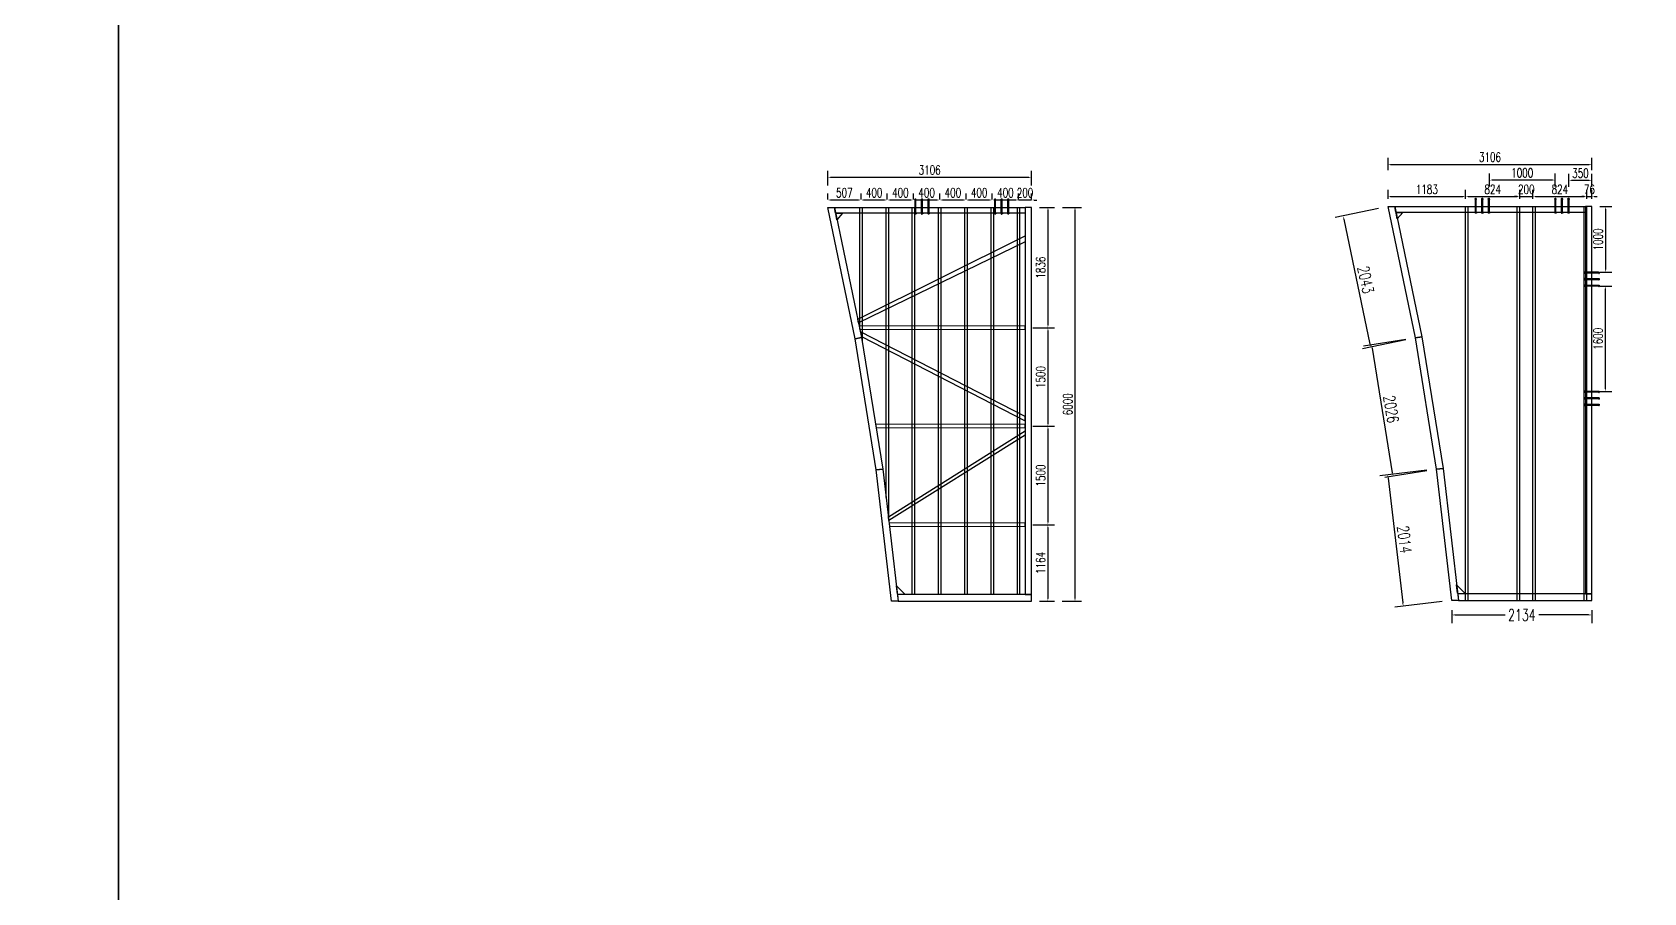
# Model space of a CAD drawing. Extents: x -18540 to 926017, y -610001 to -56924.
# Drawn here: x 66623 to 91174, y -543348 to -530238 of the extents above; entities that cross this region are included whole.
import ezdxf

# ---------------------------------------------------------------- set-up
doc = ezdxf.new("R2010")
doc.units = 0
doc.header["$LTSCALE"] = 10
doc.header["$MEASUREMENT"] = 0
for name, color, linetype in [('BJ02', 2, 'Continuous'), ('W-STEEL_FRAME钢架', 3, 'Continuous'), ('W-STEEL_KEEL钢龙骨', 5, 'Continuous'), ('浮箱U槽', 5, 'Continuous'), ('螺栓孔位', 2, 'Continuous')]:
    doc.layers.add(name, color=color, linetype=linetype)
doc.layers.add('文字标注', color=7, linetype='Continuous', lineweight=18)
doc.styles.add('STANDARD_T3', font='simplex.shx', dxfattribs={"width": 0.7, "bigfont": 'gbcbig.shx'})
doc.dimstyles.new('W&&40', dxfattribs={"dimtxt": 140, "dimasz": 40, "dimexe": 100, "dimexo": 120, "dimgap": 40, "dimtad": 1, "dimdec": 0, "dimzin": 0, "dimdsep": 46, "dimtxsty": 'STANDARD_T3', "dimcen": 0.09, "dimclrd": 1, "dimclre": 1, "dimclrt": 7, "dimazin": 2, "dimtfac": 1, "dimtdec": 0, "dimtix": 1, "dimtmove": 2, "dimatfit": 3, "dimfxl": 100, "dimtolj": 1, "dimtzin": 0, "dimarcsym": 0})
doc.dimstyles.new('W&&50', dxfattribs={"dimtxt": 175, "dimasz": 50, "dimexe": 125, "dimexo": 150, "dimgap": 50, "dimtad": 1, "dimdec": 0, "dimzin": 0, "dimdsep": 46, "dimtxsty": 'STANDARD_T3', "dimcen": 0.09, "dimclrd": 1, "dimclre": 1, "dimclrt": 7, "dimazin": 2, "dimtfac": 1, "dimtdec": 0, "dimtix": 1, "dimtmove": 2, "dimatfit": 3, "dimfxl": 100, "dimtolj": 1, "dimtzin": 0, "dimarcsym": 0})

# ---------------------------------------------------------------- blocks, each defined once
blk = doc.blocks.new('C-17')
at = {"color": 1}
for p, q in [((377907, -122297), (377892, -122171)), ((377892, -122171), (378028, -122307)), ((377907, -122297), (377917, -122307)), ((378028, -122307), (377917, -122307))]:
    blk.add_line(p, q, dxfattribs=at)
at = {"color": 3}
for points in [[(376948, -116407), (377362, -118390), (377263, -118407), (376846, -116407)], [(377362, -118390), (377685, -120395), (377586, -120407), (377263, -118407)], [(377685, -120395), (377919, -122407), (377819, -122407), (377586, -120407)]]:
    blk.add_lwpolyline(points, close=True, dxfattribs=at)
at = {"color": 2}
blk.add_lwpolyline([(379852, -116407), (379852, -116497), (376967, -116497), (376948, -116407)], close=True, dxfattribs=at)
at = {"color": 1}
blk.add_lwpolyline([(376979, -116497), (377070, -116497), (376987, -116594), (376969, -116505)], close=True, dxfattribs=at)
at = {"color": 2}
blk.add_lwpolyline([(379852, -122307), (379952, -122307), (379952, -116407), (379852, -116407), (379852, -122307)], dxfattribs=at)
at = {"layer": 'BJ02', "color": 3}
blk.add_lwpolyline([(377919, -122407), (379952, -122407), (379952, -122307), (377908, -122307)], close=True, dxfattribs=at)
at = {"layer": 'W-STEEL_FRAME钢架', "color": 1}
for points in [[(379852, -116842), (379852, -116931), (377315, -118165), (377304, -118110), (379852, -116842)], [(379852, -119658), (379852, -119592), (377344, -118305), (377359, -118375), (379852, -119658)], [(379852, -119811), (379852, -119877), (377776, -121178), (377770, -121120), (379852, -119811)]]:
    blk.add_lwpolyline(points, dxfattribs=at)
for points in [[(379852, -118268), (379852, -118218), (377325, -118211), (377335, -118261)], [(379852, -119767), (379852, -119717), (377575, -119711), (377583, -119761)], [(379852, -121267), (379852, -121217), (377780, -121211), (377786, -121261)]]:
    blk.add_lwpolyline(points, close=True, dxfattribs=at)
at = {"layer": 'W-STEEL_KEEL钢龙骨', "color": 4}
for points in [[(377335, -118262), (377335, -116407), (377370, -116407), (377370, -118441)], [(377735, -120825), (377735, -116407), (377770, -116407), (377770, -121125)], [(378135, -122307), (378135, -116407), (378170, -116407), (378170, -122307)], [(378535, -122307), (378535, -116407), (378570, -116407), (378570, -122307)], [(378935, -122307), (378935, -116407), (378970, -116407), (378970, -122307)], [(379335, -122307), (379335, -116407), (379370, -116407), (379370, -122307)], [(379735, -122307), (379735, -116407), (379770, -116407), (379770, -122307)]]:
    blk.add_lwpolyline(points, dxfattribs=at)
blk = doc.blocks.new('*D641')
at = {"layer": 'Defpoints', "color": 0, "transparency": 16777216}
for p in [(81649, -532794), (81649, -532906), (81848, -532906)]:
    blk.add_point(p, dxfattribs=at)
at = {"layer": '浮箱U槽', "color": 1, "lineweight": -2, "transparency": 16777216}
for p, q in [((81649, -532786), (81649, -532694)), ((81848, -532786), (81848, -532694)), ((81609, -532794), (81569, -532794)), ((81848, -532794), (81649, -532794)), ((81888, -532794), (81928, -532794))]:
    blk.add_line(p, q, dxfattribs=at)
at = {"layer": '浮箱U槽', "color": 1, "transparency": 16777216}
for points in [[(81609, -532787), (81609, -532800), (81649, -532794)], [(81888, -532787), (81888, -532800), (81848, -532794)]]:
    blk.add_solid(points, dxfattribs=at)
at = {"layer": '浮箱U槽', "color": 7, "transparency": 16777216, "insert": (81748, -532684), "char_height": 140, "attachment_point": 5, "style": 'STANDARD_T3'}
blk.add_mtext('\\A1;200', dxfattribs=at)
blk = doc.blocks.new('*D642')
at = {"layer": 'Defpoints', "color": 0, "transparency": 16777216}
for p in [(81249, -532794), (81249, -532906), (81649, -532906)]:
    blk.add_point(p, dxfattribs=at)
at = {"layer": '浮箱U槽', "color": 1, "lineweight": -2, "transparency": 16777216}
for p, q in [((81249, -532786), (81249, -532694)), ((81649, -532786), (81649, -532694)), ((81609, -532794), (81289, -532794))]:
    blk.add_line(p, q, dxfattribs=at)
at = {"layer": '浮箱U槽', "color": 1, "transparency": 16777216}
for points in [[(81289, -532787), (81289, -532800), (81249, -532794)], [(81609, -532787), (81609, -532800), (81649, -532794)]]:
    blk.add_solid(points, dxfattribs=at)
at = {"layer": '浮箱U槽', "color": 7, "transparency": 16777216, "insert": (81449, -532684), "char_height": 140, "attachment_point": 5, "style": 'STANDARD_T3'}
blk.add_mtext('\\A1;400', dxfattribs=at)
blk = doc.blocks.new('*D643')
at = {"layer": 'Defpoints', "color": 0, "transparency": 16777216}
for p in [(80849, -532794), (80849, -532906), (81249, -532906)]:
    blk.add_point(p, dxfattribs=at)
at = {"layer": '浮箱U槽', "color": 1, "lineweight": -2, "transparency": 16777216}
for p, q in [((80849, -532786), (80849, -532694)), ((81249, -532786), (81249, -532694)), ((81209, -532794), (80889, -532794))]:
    blk.add_line(p, q, dxfattribs=at)
at = {"layer": '浮箱U槽', "color": 1, "transparency": 16777216}
for points in [[(80889, -532787), (80889, -532800), (80849, -532794)], [(81209, -532787), (81209, -532800), (81249, -532794)]]:
    blk.add_solid(points, dxfattribs=at)
at = {"layer": '浮箱U槽', "color": 7, "transparency": 16777216, "insert": (81049, -532684), "char_height": 140, "attachment_point": 5, "style": 'STANDARD_T3'}
blk.add_mtext('\\A1;400', dxfattribs=at)
blk = doc.blocks.new('*D644')
at = {"layer": 'Defpoints', "color": 0, "transparency": 16777216}
for p in [(80449, -532794), (80449, -532906), (80849, -532906)]:
    blk.add_point(p, dxfattribs=at)
at = {"layer": '浮箱U槽', "color": 1, "lineweight": -2, "transparency": 16777216}
for p, q in [((80449, -532786), (80449, -532694)), ((80849, -532786), (80849, -532694)), ((80809, -532794), (80489, -532794))]:
    blk.add_line(p, q, dxfattribs=at)
at = {"layer": '浮箱U槽', "color": 1, "transparency": 16777216}
for points in [[(80489, -532787), (80489, -532800), (80449, -532794)], [(80809, -532787), (80809, -532800), (80849, -532794)]]:
    blk.add_solid(points, dxfattribs=at)
at = {"layer": '浮箱U槽', "color": 7, "transparency": 16777216, "insert": (80649, -532684), "char_height": 140, "attachment_point": 5, "style": 'STANDARD_T3'}
blk.add_mtext('\\A1;400', dxfattribs=at)
blk = doc.blocks.new('*D645')
at = {"layer": 'Defpoints', "color": 0, "transparency": 16777216}
for p in [(80049, -532794), (80049, -532906), (80449, -532906)]:
    blk.add_point(p, dxfattribs=at)
at = {"layer": '浮箱U槽', "color": 1, "lineweight": -2, "transparency": 16777216}
for p, q in [((80049, -532786), (80049, -532694)), ((80449, -532786), (80449, -532694)), ((80409, -532794), (80089, -532794))]:
    blk.add_line(p, q, dxfattribs=at)
at = {"layer": '浮箱U槽', "color": 1, "transparency": 16777216}
for points in [[(80089, -532787), (80089, -532800), (80049, -532794)], [(80409, -532787), (80409, -532800), (80449, -532794)]]:
    blk.add_solid(points, dxfattribs=at)
at = {"layer": '浮箱U槽', "color": 7, "transparency": 16777216, "insert": (80249, -532684), "char_height": 140, "attachment_point": 5, "style": 'STANDARD_T3'}
blk.add_mtext('\\A1;400', dxfattribs=at)
blk = doc.blocks.new('*D646')
at = {"layer": 'Defpoints', "color": 0, "transparency": 16777216}
for p in [(79649, -532794), (79649, -532906), (80049, -532906)]:
    blk.add_point(p, dxfattribs=at)
at = {"layer": '浮箱U槽', "color": 1, "lineweight": -2, "transparency": 16777216}
for p, q in [((79649, -532786), (79649, -532694)), ((80049, -532786), (80049, -532694)), ((80009, -532794), (79689, -532794))]:
    blk.add_line(p, q, dxfattribs=at)
at = {"layer": '浮箱U槽', "color": 1, "transparency": 16777216}
for points in [[(79689, -532787), (79689, -532800), (79649, -532794)], [(80009, -532787), (80009, -532800), (80049, -532794)]]:
    blk.add_solid(points, dxfattribs=at)
at = {"layer": '浮箱U槽', "color": 7, "transparency": 16777216, "insert": (79849, -532684), "char_height": 140, "attachment_point": 5, "style": 'STANDARD_T3'}
blk.add_mtext('\\A1;400', dxfattribs=at)
blk = doc.blocks.new('*D647')
at = {"layer": 'Defpoints', "color": 0, "transparency": 16777216}
for p in [(79249, -532794), (79249, -532906), (79649, -532906)]:
    blk.add_point(p, dxfattribs=at)
at = {"layer": '浮箱U槽', "color": 1, "lineweight": -2, "transparency": 16777216}
for p, q in [((79249, -532786), (79249, -532694)), ((79649, -532786), (79649, -532694)), ((79609, -532794), (79289, -532794))]:
    blk.add_line(p, q, dxfattribs=at)
at = {"layer": '浮箱U槽', "color": 1, "transparency": 16777216}
for points in [[(79289, -532787), (79289, -532800), (79249, -532794)], [(79609, -532787), (79609, -532800), (79649, -532794)]]:
    blk.add_solid(points, dxfattribs=at)
at = {"layer": '浮箱U槽', "color": 7, "transparency": 16777216, "insert": (79449, -532684), "char_height": 140, "attachment_point": 5, "style": 'STANDARD_T3'}
blk.add_mtext('\\A1;400', dxfattribs=at)
blk = doc.blocks.new('*D648')
at = {"layer": 'Defpoints', "color": 0, "transparency": 16777216}
for p in [(78742, -532794), (78742, -532906), (79249, -532906)]:
    blk.add_point(p, dxfattribs=at)
at = {"layer": '浮箱U槽', "color": 1, "lineweight": -2, "transparency": 16777216}
for p, q in [((78742, -532786), (78742, -532694)), ((79249, -532786), (79249, -532694)), ((79209, -532794), (78782, -532794))]:
    blk.add_line(p, q, dxfattribs=at)
at = {"layer": '浮箱U槽', "color": 1, "transparency": 16777216}
for points in [[(78782, -532787), (78782, -532800), (78742, -532794)], [(79209, -532787), (79209, -532800), (79249, -532794)]]:
    blk.add_solid(points, dxfattribs=at)
at = {"layer": '浮箱U槽', "color": 7, "transparency": 16777216, "insert": (78995, -532684), "char_height": 140, "attachment_point": 5, "style": 'STANDARD_T3'}
blk.add_mtext('\\A1;507', dxfattribs=at)
blk = doc.blocks.new('*D649')
at = {"layer": 'Defpoints', "color": 0, "transparency": 16777216}
for p in [(81848, -532447), (78742, -532694), (81848, -532694)]:
    blk.add_point(p, dxfattribs=at)
at = {"layer": '浮箱U槽', "color": 1, "lineweight": -2, "transparency": 16777216}
for p, q in [((78742, -532574), (78742, -532347)), ((78782, -532447), (81808, -532447)), ((81848, -532574), (81848, -532347))]:
    blk.add_line(p, q, dxfattribs=at)
at = {"layer": '浮箱U槽', "color": 1, "transparency": 16777216}
for points in [[(78782, -532441), (78782, -532454), (78742, -532447)], [(81808, -532441), (81808, -532454), (81848, -532447)]]:
    blk.add_solid(points, dxfattribs=at)
at = {"layer": '浮箱U槽', "color": 7, "transparency": 16777216, "insert": (80295, -532337), "char_height": 140, "attachment_point": 5, "style": 'STANDARD_T3'}
blk.add_mtext('\\A1;3106', dxfattribs=at)
blk = doc.blocks.new('*D650')
at = {"layer": 'Defpoints', "color": 0, "transparency": 16777216}
for p in [(81848, -532906), (81748, -534742), (82097, -534742)]:
    blk.add_point(p, dxfattribs=at)
at = {"layer": '浮箱U槽', "color": 1, "lineweight": -2, "transparency": 16777216}
for p, q in [((81968, -532906), (82197, -532906)), ((82097, -532946), (82097, -534702)), ((81868, -534742), (82197, -534742))]:
    blk.add_line(p, q, dxfattribs=at)
at = {"layer": '浮箱U槽', "color": 1, "transparency": 16777216}
for points in [[(82090, -532946), (82103, -532946), (82097, -532906)], [(82090, -534702), (82103, -534702), (82097, -534742)]]:
    blk.add_solid(points, dxfattribs=at)
at = {"layer": '浮箱U槽', "color": 7, "transparency": 16777216, "insert": (81987, -533824), "char_height": 140, "attachment_point": 5, "rotation": 90, "style": 'STANDARD_T3'}
blk.add_mtext('\\A1;1836', dxfattribs=at)
blk = doc.blocks.new('*D651')
at = {"layer": 'Defpoints', "color": 0, "transparency": 16777216}
for p in [(81748, -534742), (81748, -536242), (82097, -536242)]:
    blk.add_point(p, dxfattribs=at)
at = {"layer": '浮箱U槽', "color": 1, "lineweight": -2, "transparency": 16777216}
for p, q in [((81868, -534742), (82197, -534742)), ((82097, -534782), (82097, -536202)), ((81868, -536242), (82197, -536242))]:
    blk.add_line(p, q, dxfattribs=at)
at = {"layer": '浮箱U槽', "color": 1, "transparency": 16777216}
for points in [[(82090, -534782), (82103, -534782), (82097, -534742)], [(82090, -536202), (82103, -536202), (82097, -536242)]]:
    blk.add_solid(points, dxfattribs=at)
at = {"layer": '浮箱U槽', "color": 7, "transparency": 16777216, "insert": (81987, -535492), "char_height": 140, "attachment_point": 5, "rotation": 90, "style": 'STANDARD_T3'}
blk.add_mtext('\\A1;1500', dxfattribs=at)
blk = doc.blocks.new('*D652')
at = {"layer": 'Defpoints', "color": 0, "transparency": 16777216}
for p in [(81748, -536242), (81748, -537742), (82097, -537742)]:
    blk.add_point(p, dxfattribs=at)
at = {"layer": '浮箱U槽', "color": 1, "lineweight": -2, "transparency": 16777216}
for p, q in [((81868, -536242), (82197, -536242)), ((82097, -536282), (82097, -537702)), ((81868, -537742), (82197, -537742))]:
    blk.add_line(p, q, dxfattribs=at)
at = {"layer": '浮箱U槽', "color": 1, "transparency": 16777216}
for points in [[(82090, -536282), (82103, -536282), (82097, -536242)], [(82090, -537702), (82103, -537702), (82097, -537742)]]:
    blk.add_solid(points, dxfattribs=at)
at = {"layer": '浮箱U槽', "color": 7, "transparency": 16777216, "insert": (81987, -536992), "char_height": 140, "attachment_point": 5, "rotation": 90, "style": 'STANDARD_T3'}
blk.add_mtext('\\A1;1500', dxfattribs=at)
blk = doc.blocks.new('*D653')
at = {"layer": 'Defpoints', "color": 0, "transparency": 16777216}
for p in [(81748, -537742), (81848, -538906), (82096, -538906)]:
    blk.add_point(p, dxfattribs=at)
at = {"layer": '浮箱U槽', "color": 1, "lineweight": -2, "transparency": 16777216}
for p, q in [((81868, -537742), (82196, -537742)), ((82096, -537782), (82096, -538866)), ((81968, -538906), (82196, -538906))]:
    blk.add_line(p, q, dxfattribs=at)
at = {"layer": '浮箱U槽', "color": 1, "transparency": 16777216}
for points in [[(82089, -537782), (82102, -537782), (82096, -537742)], [(82089, -538866), (82102, -538866), (82096, -538906)]]:
    blk.add_solid(points, dxfattribs=at)
at = {"layer": '浮箱U槽', "color": 7, "transparency": 16777216, "insert": (81986, -538324), "char_height": 140, "attachment_point": 5, "rotation": 90, "style": 'STANDARD_T3'}
blk.add_mtext('\\A1;1164', dxfattribs=at)
blk = doc.blocks.new('*D654')
at = {"layer": 'Defpoints', "color": 0, "transparency": 16777216}
for p in [(82197, -532906), (82196, -538906), (82509, -538906)]:
    blk.add_point(p, dxfattribs=at)
at = {"layer": '浮箱U槽', "color": 1, "lineweight": -2, "transparency": 16777216}
for p, q in [((82317, -532906), (82609, -532906)), ((82509, -532946), (82509, -538866)), ((82316, -538906), (82609, -538906))]:
    blk.add_line(p, q, dxfattribs=at)
at = {"layer": '浮箱U槽', "color": 1, "transparency": 16777216}
for points in [[(82502, -532946), (82516, -532946), (82509, -532906)], [(82502, -538866), (82516, -538866), (82509, -538906)]]:
    blk.add_solid(points, dxfattribs=at)
at = {"layer": '浮箱U槽', "color": 7, "transparency": 16777216, "insert": (82399, -535906), "char_height": 140, "attachment_point": 5, "rotation": 90, "style": 'STANDARD_T3'}
blk.add_mtext('\\A1;6000', dxfattribs=at)
blk = doc.blocks.new('*D655')
at = {"layer": 'Defpoints', "color": 0, "transparency": 16777216}
for p in [(88460, -532741), (87278, -532895), (88460, -532895)]:
    blk.add_point(p, dxfattribs=at)
at = {"layer": '浮箱U槽', "color": 1, "lineweight": -2, "transparency": 16777216}
for p, q in [((87278, -532775), (87278, -532641)), ((87318, -532741), (88420, -532741)), ((88460, -532775), (88460, -532641))]:
    blk.add_line(p, q, dxfattribs=at)
at = {"layer": '浮箱U槽', "color": 1, "transparency": 16777216}
for points in [[(87318, -532734), (87318, -532748), (87278, -532741)], [(88420, -532734), (88420, -532748), (88460, -532741)]]:
    blk.add_solid(points, dxfattribs=at)
at = {"layer": '浮箱U槽', "color": 7, "transparency": 16777216, "insert": (87869, -532631), "char_height": 140, "attachment_point": 5, "style": 'STANDARD_T3'}
blk.add_mtext('\\A1;1183', dxfattribs=at)
blk = doc.blocks.new('*D656')
at = {"layer": 'Defpoints', "color": 0, "transparency": 16777216}
for p in [(89284, -532741), (88460, -532895), (89284, -532895)]:
    blk.add_point(p, dxfattribs=at)
at = {"layer": '浮箱U槽', "color": 1, "lineweight": -2, "transparency": 16777216}
for p, q in [((88460, -532775), (88460, -532641)), ((88500, -532741), (89244, -532741)), ((89284, -532775), (89284, -532641))]:
    blk.add_line(p, q, dxfattribs=at)
at = {"layer": '浮箱U槽', "color": 1, "transparency": 16777216}
for points in [[(88500, -532734), (88500, -532748), (88460, -532741)], [(89244, -532734), (89244, -532748), (89284, -532741)]]:
    blk.add_solid(points, dxfattribs=at)
at = {"layer": '浮箱U槽', "color": 7, "transparency": 16777216, "insert": (88872, -532631), "char_height": 140, "attachment_point": 5, "style": 'STANDARD_T3'}
blk.add_mtext('\\A1;824', dxfattribs=at)
blk = doc.blocks.new('*D657')
at = {"layer": 'Defpoints', "color": 0, "transparency": 16777216}
for p in [(89484, -532741), (89284, -532895), (89484, -532895)]:
    blk.add_point(p, dxfattribs=at)
at = {"layer": '浮箱U槽', "color": 1, "lineweight": -2, "transparency": 16777216}
for p, q in [((89244, -532741), (89204, -532741)), ((89284, -532775), (89284, -532641)), ((89284, -532741), (89484, -532741)), ((89484, -532775), (89484, -532641)), ((89524, -532741), (89564, -532741))]:
    blk.add_line(p, q, dxfattribs=at)
at = {"layer": '浮箱U槽', "color": 1, "transparency": 16777216}
for points in [[(89244, -532734), (89244, -532748), (89284, -532741)], [(89524, -532734), (89524, -532748), (89484, -532741)]]:
    blk.add_solid(points, dxfattribs=at)
at = {"layer": '浮箱U槽', "color": 7, "transparency": 16777216, "insert": (89384, -532631), "char_height": 140, "attachment_point": 5, "style": 'STANDARD_T3'}
blk.add_mtext('\\A1;200', dxfattribs=at)
blk = doc.blocks.new('*D658')
at = {"layer": 'Defpoints', "color": 0, "transparency": 16777216}
for p in [(90308, -532741), (89484, -532895), (90308, -532895)]:
    blk.add_point(p, dxfattribs=at)
at = {"layer": '浮箱U槽', "color": 1, "lineweight": -2, "transparency": 16777216}
for p, q in [((89484, -532775), (89484, -532641)), ((89524, -532741), (90268, -532741)), ((90308, -532775), (90308, -532641))]:
    blk.add_line(p, q, dxfattribs=at)
at = {"layer": '浮箱U槽', "color": 1, "transparency": 16777216}
for points in [[(89524, -532734), (89524, -532748), (89484, -532741)], [(90268, -532734), (90268, -532748), (90308, -532741)]]:
    blk.add_solid(points, dxfattribs=at)
at = {"layer": '浮箱U槽', "color": 7, "transparency": 16777216, "insert": (89896, -532631), "char_height": 140, "attachment_point": 5, "style": 'STANDARD_T3'}
blk.add_mtext('\\A1;824', dxfattribs=at)
blk = doc.blocks.new('*D659')
at = {"layer": 'Defpoints', "color": 0, "transparency": 16777216}
for p in [(90384, -532741), (90308, -532895), (90384, -532895)]:
    blk.add_point(p, dxfattribs=at)
at = {"layer": '浮箱U槽', "color": 1, "lineweight": -2, "transparency": 16777216}
for p, q in [((90268, -532741), (90228, -532741)), ((90308, -532775), (90308, -532641)), ((90308, -532741), (90384, -532741)), ((90384, -532775), (90384, -532641)), ((90424, -532741), (90464, -532741))]:
    blk.add_line(p, q, dxfattribs=at)
at = {"layer": '浮箱U槽', "color": 1, "transparency": 16777216}
for points in [[(90268, -532734), (90268, -532748), (90308, -532741)], [(90424, -532734), (90424, -532748), (90384, -532741)]]:
    blk.add_solid(points, dxfattribs=at)
at = {"layer": '浮箱U槽', "color": 7, "transparency": 16777216, "insert": (90346, -532631), "char_height": 140, "attachment_point": 5, "style": 'STANDARD_T3'}
blk.add_mtext('\\A1;76', dxfattribs=at)
blk = doc.blocks.new('*D660')
at = {"layer": 'Defpoints', "color": 0, "transparency": 16777216}
for p in [(90384, -532251), (87278, -532461), (90384, -532461)]:
    blk.add_point(p, dxfattribs=at)
at = {"layer": '浮箱U槽', "color": 1, "lineweight": -2, "transparency": 16777216}
for p, q in [((87278, -532341), (87278, -532151)), ((87318, -532251), (90344, -532251)), ((90384, -532341), (90384, -532151))]:
    blk.add_line(p, q, dxfattribs=at)
at = {"layer": '浮箱U槽', "color": 1, "transparency": 16777216}
for points in [[(87318, -532244), (87318, -532258), (87278, -532251)], [(90344, -532244), (90344, -532258), (90384, -532251)]]:
    blk.add_solid(points, dxfattribs=at)
at = {"layer": '浮箱U槽', "color": 7, "transparency": 16777216, "insert": (88831, -532141), "char_height": 140, "attachment_point": 5, "style": 'STANDARD_T3'}
blk.add_mtext('\\A1;3106', dxfattribs=at)
blk = doc.blocks.new('1')
at = {"lineweight": -3}
for p, q in [((-1521938, 1214338), (-1521935, 1214338)), ((-1521938, 1214336), (-1521931, 1214336)), ((-1521938, 1214336), (-1521914, 1214336)), ((-1521936, 1214341), (-1521936, 1214346)), ((-1521936, 1214346), (-1521916, 1214346)), ((-1521935, 1214341), (-1521936, 1214341)), ((-1521934, 1214347), (-1521932, 1214347)), ((-1521933, 1214352), (-1521931, 1214355)), ((-1521933, 1214136), (-1521933, 1214352)), ((-1521919, 1214352), (-1521933, 1214352)), ((-1521932, 1214347), (-1521919, 1214347)), ((-1521932, 1214346), (-1521932, 1214341)), ((-1521921, 1214355), (-1521931, 1214355)), ((-1521919, 1214352), (-1521921, 1214355)), ((-1521919, 1214347), (-1521921, 1214347)), ((-1521921, 1214346), (-1521921, 1214341)), ((-1521919, 1214136), (-1521919, 1214352)), ((-1521917, 1214341), (-1521916, 1214341)), ((-1521914, 1214338), (-1521917, 1214338)), ((-1521916, 1214341), (-1521916, 1214346)), ((-1521938, 1214136), (-1521931, 1214136)), ((-1521938, 1214136), (-1521914, 1214136)), ((-1521938, 1214134), (-1521935, 1214134)), ((-1521935, 1214131), (-1521936, 1214131)), ((-1521936, 1214131), (-1521936, 1214126)), ((-1521936, 1214126), (-1521916, 1214126)), ((-1521934, 1214125), (-1521932, 1214125)), ((-1521932, 1214126), (-1521932, 1214131)), ((-1521932, 1214125), (-1521919, 1214125)), ((-1521921, 1214126), (-1521921, 1214131)), ((-1521919, 1214125), (-1521921, 1214125)), ((-1521914, 1214134), (-1521917, 1214134)), ((-1521917, 1214131), (-1521916, 1214131)), ((-1521916, 1214131), (-1521916, 1214126))]:
    blk.add_line(p, q, dxfattribs=at)
at = {"color": 1}
for p, q in [((-1521936, 1214346), (-1521934, 1214347)), ((-1521919, 1214347), (-1521916, 1214346))]:
    blk.add_line(p, q, dxfattribs=at)
at = {"color": 6, "lineweight": -3}
for p, q in [((-1521931, 1214136), (-1521931, 1214355)), ((-1521921, 1214136), (-1521921, 1214355))]:
    blk.add_line(p, q, dxfattribs=at)
at = {"lineweight": -3}
for points in [[(-1521933, 1214336), (-1521938, 1214336), (-1521938, 1214338), (-1521914, 1214338), (-1521914, 1214336), (-1521919, 1214336)], [(-1521935, 1214338), (-1521935, 1214341), (-1521917, 1214341), (-1521917, 1214338)], [(-1521933, 1214136), (-1521938, 1214136), (-1521938, 1214134), (-1521914, 1214134), (-1521914, 1214136), (-1521919, 1214136)], [(-1521935, 1214134), (-1521935, 1214131), (-1521917, 1214131), (-1521917, 1214134)]]:
    blk.add_lwpolyline(points, dxfattribs=at)
for centre, radius, start, end in [((-1521934, 1214129), 3.22, 223.6028, 316.3972), ((-1521926, 1214140), 14.7, 248.7607, 291.2393), ((-1521919, 1214129), 3.22, 223.6028, 316.3972)]:
    blk.add_arc(centre, radius, start, end, dxfattribs=at)
blk = doc.blocks.new('螺栓孔位')
at = {"layer": '螺栓孔位', "color": 1, "rotation": 270}
for p in [(-1214244, -1521833), (-1214244, -1521933), (-1214244, -1522033)]:
    blk.add_blockref('1', p, dxfattribs=at)
blk = doc.blocks.new('*D661')
at = {"layer": 'Defpoints', "color": 0, "transparency": 16777216}
for p in [(90384, -532895), (90384, -533895), (90589, -533895)]:
    blk.add_point(p, dxfattribs=at)
at = {"layer": '浮箱U槽', "color": 1, "lineweight": -2, "transparency": 16777216}
for p, q in [((90504, -532895), (90689, -532895)), ((90589, -532935), (90589, -533855)), ((90504, -533895), (90689, -533895))]:
    blk.add_line(p, q, dxfattribs=at)
at = {"layer": '浮箱U槽', "color": 1, "transparency": 16777216}
for points in [[(90583, -532935), (90596, -532935), (90589, -532895)], [(90583, -533855), (90596, -533855), (90589, -533895)]]:
    blk.add_solid(points, dxfattribs=at)
at = {"layer": '浮箱U槽', "color": 7, "transparency": 16777216, "insert": (90479, -533395), "char_height": 140, "attachment_point": 5, "rotation": 90, "style": 'STANDARD_T3'}
blk.add_mtext('\\A1;1000', dxfattribs=at)
blk = doc.blocks.new('*D662')
at = {"layer": 'Defpoints', "color": 0, "transparency": 16777216}
for p in [(90384, -534109), (90384, -535709), (90587, -535709)]:
    blk.add_point(p, dxfattribs=at)
at = {"layer": '浮箱U槽', "color": 1, "lineweight": -2, "transparency": 16777216}
for p, q in [((90504, -534109), (90687, -534109)), ((90587, -534149), (90587, -535669)), ((90504, -535709), (90687, -535709))]:
    blk.add_line(p, q, dxfattribs=at)
at = {"layer": '浮箱U槽', "color": 1, "transparency": 16777216}
for points in [[(90580, -534149), (90594, -534149), (90587, -534109)], [(90580, -535669), (90594, -535669), (90587, -535709)]]:
    blk.add_solid(points, dxfattribs=at)
at = {"layer": '浮箱U槽', "color": 7, "transparency": 16777216, "insert": (90477, -534909), "char_height": 140, "attachment_point": 5, "rotation": 90, "style": 'STANDARD_T3'}
blk.add_mtext('\\A1;1600', dxfattribs=at)
blk = doc.blocks.new('*D663')
at = {"layer": 'Defpoints', "color": 0, "transparency": 16777216}
for p in [(90034, -532495), (90034, -532895), (90384, -532895)]:
    blk.add_point(p, dxfattribs=at)
at = {"layer": '浮箱U槽', "color": 1, "lineweight": -2, "transparency": 16777216}
for p, q in [((90034, -532595), (90034, -532395)), ((90344, -532495), (90074, -532495)), ((90384, -532595), (90384, -532395))]:
    blk.add_line(p, q, dxfattribs=at)
at = {"layer": '浮箱U槽', "color": 1, "transparency": 16777216}
for points in [[(90074, -532488), (90074, -532501), (90034, -532495)], [(90344, -532488), (90344, -532501), (90384, -532495)]]:
    blk.add_solid(points, dxfattribs=at)
at = {"layer": '浮箱U槽', "color": 7, "transparency": 16777216, "insert": (90209, -532385), "char_height": 140, "attachment_point": 5, "style": 'STANDARD_T3'}
blk.add_mtext('\\A1;350', dxfattribs=at)
blk = doc.blocks.new('*D664')
at = {"layer": 'Defpoints', "color": 0, "transparency": 16777216}
for p in [(88822, -532490), (88822, -532895), (89822, -532895)]:
    blk.add_point(p, dxfattribs=at)
at = {"layer": '浮箱U槽', "color": 1, "lineweight": -2, "transparency": 16777216}
for p, q in [((88822, -532590), (88822, -532390)), ((89782, -532490), (88862, -532490)), ((89822, -532590), (89822, -532390))]:
    blk.add_line(p, q, dxfattribs=at)
at = {"layer": '浮箱U槽', "color": 1, "transparency": 16777216}
for points in [[(88862, -532484), (88862, -532497), (88822, -532490)], [(89782, -532484), (89782, -532497), (89822, -532490)]]:
    blk.add_solid(points, dxfattribs=at)
at = {"layer": '浮箱U槽', "color": 7, "transparency": 16777216, "insert": (89322, -532380), "char_height": 140, "attachment_point": 5, "style": 'STANDARD_T3'}
blk.add_mtext('\\A1;1000', dxfattribs=at)
blk = doc.blocks.new('*D1926')
at = {"layer": 'Defpoints', "color": 0, "transparency": 16777216}
for p in [(87278, -532895), (87695, -534895), (87013, -535037)]:
    blk.add_point(p, dxfattribs=at)
at = {"layer": '文字标注', "color": 1, "lineweight": -2, "transparency": 16777216}
for p, q in [((87131, -532925), (86474, -533062)), ((86606, -533086), (87003, -534988)), ((87548, -534925), (86891, -535062))]:
    blk.add_line(p, q, dxfattribs=at)
at = {"layer": '文字标注', "color": 1, "transparency": 16777216}
for points in [[(86614, -533084), (86598, -533088), (86596, -533037)], [(87011, -534986), (86995, -534990), (87013, -535037)]]:
    blk.add_solid(points, dxfattribs=at)
at = {"layer": '文字标注', "color": 7, "transparency": 16777216, "insert": (86939, -534009), "char_height": 175, "attachment_point": 5, "rotation": 281.788, "style": 'STANDARD_T3'}
blk.add_mtext('\\A1;2043', dxfattribs=at)
blk = doc.blocks.new('*D1927')
at = {"layer": 'Defpoints', "color": 0, "transparency": 16777216}
for p in [(87695, -534895), (88017, -536895), (87351, -537002)]:
    blk.add_point(p, dxfattribs=at)
at = {"layer": '文字标注', "color": 1, "lineweight": -2, "transparency": 16777216}
for p, q in [((87547, -534919), (86905, -535022)), ((87037, -535051), (87343, -536953)), ((87869, -536919), (87228, -537022))]:
    blk.add_line(p, q, dxfattribs=at)
at = {"layer": '文字标注', "color": 1, "transparency": 16777216}
for points in [[(87045, -535050), (87029, -535053), (87029, -535002)], [(87351, -536951), (87335, -536954), (87351, -537002)]]:
    blk.add_solid(points, dxfattribs=at)
at = {"layer": '文字标注', "color": 7, "transparency": 16777216, "insert": (87326, -535980), "char_height": 175, "attachment_point": 5, "rotation": 279.1558, "style": 'STANDARD_T3'}
blk.add_mtext('\\A1;2026', dxfattribs=at)
blk = doc.blocks.new('*D1928')
at = {"layer": 'Defpoints', "color": 0, "transparency": 16777216}
for p in [(88017, -536895), (87508, -538981), (88250, -538895)]:
    blk.add_point(p, dxfattribs=at)
at = {"layer": '文字标注', "color": 1, "lineweight": -2, "transparency": 16777216}
for p, q in [((87868, -536912), (87151, -536996)), ((87281, -537031), (87502, -538932)), ((88101, -538912), (87384, -538996))]:
    blk.add_line(p, q, dxfattribs=at)
at = {"layer": '文字标注', "color": 1, "transparency": 16777216}
for points in [[(87289, -537030), (87272, -537032), (87275, -536981)], [(87510, -538931), (87494, -538932), (87508, -538981)]]:
    blk.add_solid(points, dxfattribs=at)
at = {"layer": '文字标注', "color": 7, "transparency": 16777216, "insert": (87528, -537965), "char_height": 175, "attachment_point": 5, "rotation": 276.645, "style": 'STANDARD_T3'}
blk.add_mtext('\\A1;2014', dxfattribs=at)
blk = doc.blocks.new('*D1929')
at = {"layer": 'Defpoints', "color": 0, "transparency": 16777216}
for p in [(88250, -538895), (90384, -538895), (90384, -539116)]:
    blk.add_point(p, dxfattribs=at)
at = {"layer": '文字标注', "color": 1, "lineweight": -2, "transparency": 16777216}
for p, q in [((88250, -539045), (88250, -539241)), ((88300, -539116), (89060, -539116)), ((90334, -539116), (89574, -539116)), ((90384, -539045), (90384, -539241))]:
    blk.add_line(p, q, dxfattribs=at)
at = {"layer": '文字标注', "color": 1, "transparency": 16777216}
for points in [[(88300, -539107), (88300, -539124), (88250, -539116)], [(90334, -539107), (90334, -539124), (90384, -539116)]]:
    blk.add_solid(points, dxfattribs=at)
at = {"layer": '文字标注', "color": 7, "transparency": 16777216, "insert": (89317, -539116), "char_height": 175, "attachment_point": 5, "style": 'STANDARD_T3'}
blk.add_mtext('\\A1;2134', dxfattribs=at)

msp = doc.modelspace()

# ---------------------------------------------------------------- linework, layer by layer
at = {"color": 1}
for p, q in [((88338.7, -538784.7), (88323.5, -538659.1)), ((88323.5, -538659.1), (88459, -538794.7)), ((88338.7, -538784.7), (88348.7, -538794.7)), ((88459, -538794.7), (88348.7, -538794.7))]:
    msp.add_line(p, q, dxfattribs=at)
at = {"color": 3}
for points in [[(87379.8, -532894.7), (87793.5, -534877.8), (87694.9, -534894.7), (87277.6, -532894.7)], [(87793.5, -534877.8), (88116.6, -536883.1), (88017.2, -536894.7), (87695, -534894.7)], [(88116.6, -536883.1), (88350.9, -538894.7), (88250.2, -538894.7), (88017.2, -536894.7)]]:
    msp.add_lwpolyline(points, close=True, dxfattribs=at)
at = {"color": 2}
msp.add_lwpolyline([(90283.8, -532894.7), (90283.8, -532984.7), (87398.6, -532984.7), (87379.8, -532894.7)], close=True, dxfattribs=at)
at = {"color": 1}
msp.add_lwpolyline([(87410.9, -532984.8), (87501.8, -532984.8), (87418.9, -533082.2), (87400.4, -532993.3)], close=True, dxfattribs=at)
at = {"color": 2}
msp.add_lwpolyline([(90283.8, -538794.7), (90383.8, -538794.7), (90383.8, -532894.7), (90283.8, -532894.7), (90283.8, -538794.7)], dxfattribs=at)
at = {"layer": 'BJ02'}
for points in [[(24698.5, -490906.1), (67937.1, -490906.1), (67937.1, -610000.5), (24698.5, -610000.5)], [(67937.1, -490906.1), (111175.6, -490906.1), (111175.6, -545966.6), (67937.1, -545966.6)]]:
    msp.add_lwpolyline(points, close=True, dxfattribs=at)
at = {"layer": 'BJ02', "color": 3}
msp.add_lwpolyline([(88350.9, -538894.7), (90383.8, -538894.7), (90383.8, -538794.7), (88339.3, -538794.7)], close=True, dxfattribs=at)
at = {"layer": '浮箱U槽'}
for p, q in [((88460.4, -538894.7), (88460.4, -532894.7)), ((88500.4, -538894.7), (88500.4, -532894.7)), ((89243.9, -538894.7), (89243.9, -532894.7)), ((89283.9, -538894.7), (89283.9, -532894.7)), ((89483.8, -538894.7), (89483.8, -532894.7)), ((89523.8, -538894.7), (89523.8, -532894.7)), ((90267.9, -538894.7), (90267.9, -532894.7)), ((90307.9, -538894.7), (90307.9, -532894.7))]:
    msp.add_line(p, q, dxfattribs=at)

# ---------------------------------------------------------------- block references
at = {"layer": 'BJ02', "color": 1}
msp.add_blockref('C-17', (-298104.3, -416499.5), dxfattribs=at)
at = {"layer": '螺栓孔位', "xscale": -1, "rotation": 270}
for p in [(80186.2, -532888.4), (81400.2, -532888.4), (88722, -532877), (89936, -532877)]:
    msp.add_blockref('螺栓孔位', p, dxfattribs=at)
at = {"layer": '螺栓孔位', "xscale": -1}
for p in [(90376.3, -533994.9), (90376.3, -535808.8)]:
    msp.add_blockref('螺栓孔位', p, dxfattribs=at)

# ---------------------------------------------------------------- dimensions: what is measured, and where the dimension line sits
at = {"layer": '文字标注', "color": 1}
for p1, p2, distance, picture, middle in [((87277.6, -532894.7), (87695, -534894.7), -696.2, '*D1926', (86939.4, -534008.8)), ((87694.9, -534894.7), (88017.2, -536894.7), -674.6, '*D1927', (87325.8, -535980.1)), ((88017.2, -536894.7), (88250.2, -538894.7), -747.5, '*D1928', (87527.9, -537965.3))]:
    dim = msp.add_aligned_dim(p1=p1, p2=p2, distance=distance, dimstyle='W&&50', dxfattribs=at)
    dim.commit()
    dim.dimension.update_dxf_attribs({"geometry": picture, "text_midpoint": middle})
dim = msp.add_linear_dim(base=(90383.8, -539115.8), p1=(88250.2, -538894.7), p2=(90383.8, -538894.7), angle=0, dimstyle='W&&50', dxfattribs=at)
dim.commit()
dim.dimension.update_dxf_attribs({"geometry": '*D1929', "text_midpoint": (89317, -539115.8), "dimtype": 161})
at = {"layer": '浮箱U槽'}
for base, p1, p2, picture, middle in [((81848, -532447.4), (78741.8, -532693.7), (81848, -532693.7), '*D649', (80294.9, -532337.4)), ((78741.8, -532793.7), (79248.5, -532906.1), (78741.8, -532906.1), '*D648', (78995.2, -532683.7)), ((79248.5, -532793.7), (79648.5, -532906.1), (79248.5, -532906.1), '*D647', (79448.5, -532683.7)), ((79648.5, -532793.7), (80048.5, -532906.1), (79648.5, -532906.1), '*D646', (79848.5, -532683.7)), ((80048.5, -532793.7), (80448.5, -532906.1), (80048.5, -532906.1), '*D645', (80248.5, -532683.7)), ((80448.5, -532793.7), (80848.5, -532906.1), (80448.5, -532906.1), '*D644', (80648.5, -532683.7)), ((80848.5, -532793.7), (81248.5, -532906.1), (80848.5, -532906.1), '*D643', (81048.5, -532683.7)), ((81248.5, -532793.7), (81648.5, -532906.1), (81248.5, -532906.1), '*D642', (81448.5, -532683.7)), ((81648.5447007, -532793.7303699), (81848.0447007, -532906.0787549), (81648.5447007, -532906.0787549), '*D641', (81748.2947007, -532683.7303699))]:
    dim = msp.add_linear_dim(base=base, p1=p1, p2=p2, dimstyle='W&&40', dxfattribs=at)
    dim.commit()
    dim.dimension.update_dxf_attribs({"geometry": picture, "text_midpoint": middle})
for base, p1, p2, picture, middle in [((90383.8, -532250.9), (87277.6, -532460.8), (90383.8, -532460.8), '*D660', (88830.7, -532140.9)), ((88822, -532490.5), (89822, -532894.7), (88822, -532894.7), '*D664', (89322, -532380.5)), ((90034, -532494.7), (90383.8, -532894.7), (90034, -532894.7), '*D663', (90208.9, -532384.7)), ((88460.4, -532740.9), (87277.6, -532894.7), (88460.4, -532894.7), '*D655', (87869, -532630.9)), ((89283.9169, -532740.8659), (88460.3619, -532894.675), (89283.9169, -532894.675), '*D656', (88872.1394, -532630.8659)), ((89483.8, -532740.9), (89283.9, -532894.7), (89483.8, -532894.7), '*D657', (89383.9, -532630.9)), ((90307.9, -532740.9), (89483.8, -532894.7), (90307.9, -532894.7), '*D658', (89895.9, -532630.9)), ((90383.8, -532740.9), (90307.9, -532894.7), (90383.8, -532894.7), '*D659', (90345.9, -532630.9))]:
    dim = msp.add_linear_dim(base=base, p1=p1, p2=p2, dimstyle='W&&40', override={"dimfxlon": 1}, dxfattribs=at)
    dim.commit()
    dim.dimension.update_dxf_attribs({"geometry": picture, "text_midpoint": middle})
for base, p1, p2, picture, middle in [((82096.8, -534742), (81848, -532906.1), (81748, -534742), '*D650', (81986.8, -533824.1)), ((82509, -538906.1), (82196.8, -532906.1), (82195.6, -538906.1), '*D654', (82399, -535906.1)), ((82096.8, -536241.9), (81748, -534742), (81748, -536241.9), '*D651', (81986.8, -535491.9)), ((82096.8, -537741.9), (81748, -536241.9), (81748, -537741.9), '*D652', (81986.8, -536991.9)), ((82095.6, -538906.1), (81748, -537741.9), (81848, -538906.1), '*D653', (81985.6, -538324))]:
    dim = msp.add_linear_dim(base=base, p1=p1, p2=p2, angle=90, dimstyle='W&&40', dxfattribs=at)
    dim.commit()
    dim.dimension.update_dxf_attribs({"geometry": picture, "text_midpoint": middle})
for base, p1, p2, picture, middle in [((90589.2, -533894.9), (90383.8, -532894.7), (90383.8, -533894.9), '*D661', (90479.2, -533394.8)), ((90587.1, -535708.8), (90383.8, -534108.9), (90383.8, -535708.8), '*D662', (90477.1, -534908.9))]:
    dim = msp.add_linear_dim(base=base, p1=p1, p2=p2, angle=90, dimstyle='W&&40', override={"dimfxlon": 1}, dxfattribs=at)
    dim.commit()
    dim.dimension.update_dxf_attribs({"geometry": picture, "text_midpoint": middle})

doc.saveas('drawing.dxf')
